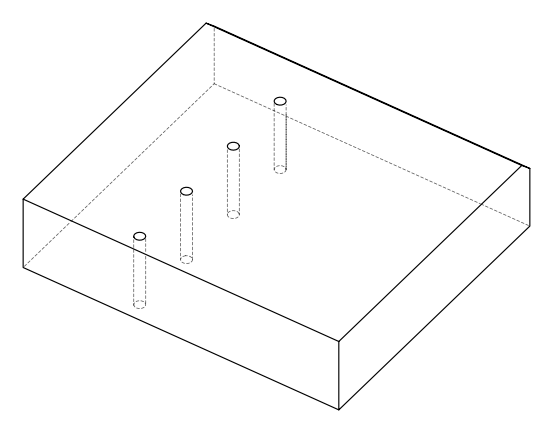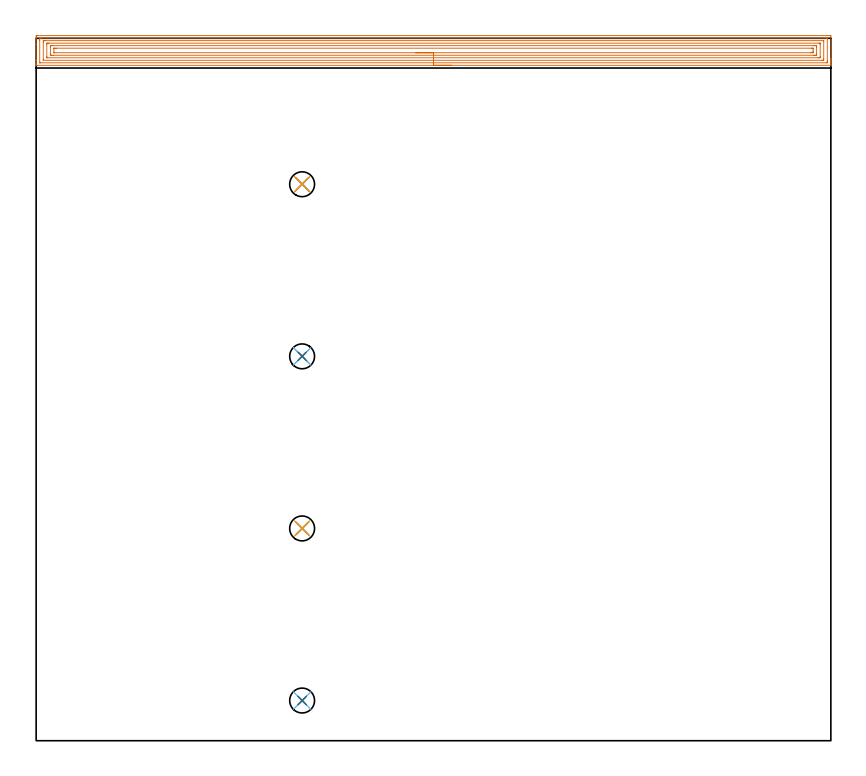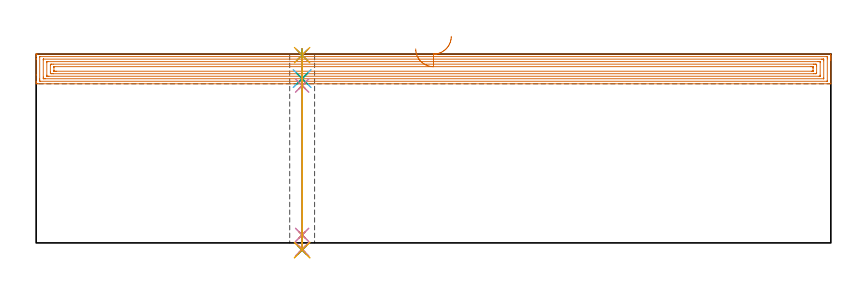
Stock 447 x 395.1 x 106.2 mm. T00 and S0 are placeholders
(PLAN: 17 operations, 13 tool changes, 26.1 min)
(1 AREA_MILL | FG_CHAMFER_SURFACE | UGT0205_001 | 21.79 min | 62331 mm3)
(2 SPOT_DRILL | STEP1HOLE | NXT0321_9005460120000 | 0.03 min | 6 mm3)
(3 SPOT_DRILL_1 | STEP1HOLE_1 | NXT0321_9005460120000 | 0.03 min | 3 mm3)
(4 SPOT_DRILL_2 | STEP1HOLE_2 | NXT0321_9005460120000 | 0.03 min | 8 mm3)
(5 SPOT_DRILL_3 | STEP1HOLE_3 | NXT0321_9005460120000 | 0.03 min | 13 mm3)
(6 DRILL_BLIND_HOLE_INTO_CENTER | STEP1HOLE | UGT0301_207 | 0.06 min | 783 mm3)
(7 GUN_DRILL_THROUGH_HOLE | STEP1HOLE | UGT0307_006 | 0.53 min | 5939 mm3)
(8 DRILL_TO_ENLARGE_THROUGH_HOLE | STEP1HOLE | NXT0301_104 | 0.45 min | 9561 mm3)
(9 DRILL_BLIND_HOLE_INTO_CENTER_1 | STEP1HOLE_1 | UGT0301_207 | 0.06 min | 788 mm3)
(10 GUN_DRILL_THROUGH_HOLE_1 | STEP1HOLE_1 | UGT0307_006 | 0.53 min | 5947 mm3)
(11 DRILL_TO_ENLARGE_THROUGH_HOLE_1 | STEP1HOLE_1 | NXT0301_104 | 0.45 min | 9564 mm3)
(12 DRILL_BLIND_HOLE_INTO_CENTER_2 | STEP1HOLE_2 | UGT0301_207 | 0.06 min | 787 mm3)
(13 GUN_DRILL_THROUGH_HOLE_2 | STEP1HOLE_2 | UGT0307_006 | 0.53 min | 5945 mm3)
(14 DRILL_TO_ENLARGE_THROUGH_HOLE_2 | STEP1HOLE_2 | NXT0301_104 | 0.45 min | 9567 mm3)
(15 DRILL_BLIND_HOLE_INTO_CENTER_3 | STEP1HOLE_3 | UGT0301_207 | 0.06 min | 781 mm3)
(16 GUN_DRILL_THROUGH_HOLE_3 | STEP1HOLE_3 | UGT0307_006 | 0.53 min | 5957 mm3)
(17 DRILL_TO_ENLARGE_THROUGH_HOLE_3 | STEP1HOLE_3 | NXT0301_104 | 0.45 min | 9562 mm3)
(TOOL UGT0205_001 | Chamfer Mill 20 x 3 x 45 deg. | D20 FL50 Z2)
(TOOL NXT0321_9005460120000 | NC Spot Drill, 142deg, 12mm, Carbide, Uncoated | D12 PA142 FL30 Z2)
(TOOL UGT0301_207 | Twist Drill 9.2 mm | D9.2 PA118 FL80 Z2)
(TOOL UGT0307_006 | Gun Drill 9 mm | D9 PA130 FL24 Z1)
(TOOL NXT0301_104 | Carbide Drill 14mm [860.1-1400-112A1-MM 2214] | D14 PA140 FL123 Z2)
(OP 1 AREA_MILL)
G17 G21 G94 G90
T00 M6
G54
G17 G0 G90 X233.5 Y379.9 S1061 M3
G43 Z116.2 H0
G94 G1 X233.462 Z115.328 F250.
X233.348 Z114.463
X233.159 Z113.611
X232.897 Z112.779
X232.563 Z111.973
X232.16 Z111.2
X231.691 Z110.464
X231.16 Z109.772
X230.571 Z109.129
X229.928 Z108.539
X229.236 Z108.008
X228.5 Z107.539
X227.726 Z107.137
X226.92 Z106.803
X226.088 Z106.54
X225.236 Z106.352
X224.371 Z106.238
X223.5 Z106.2
X0.616 Y379.901 Z106.199
X0.171 Y379.902 Z106.198
X0.17
X0.082 Y379.906 Z106.189
X0.01 Y379.91 Z106.181
X0. Y380.165 Z105.933
Y380.229 Z105.87
Y380.537 Z105.562
Y381.21 Z104.884
Y382.427 Z103.67
Y382.97 Z103.124
Y391.634 Z94.463
Y395.29 Z90.808
Y395.562 Z90.536
X0.005 Y396.17 Z89.928
X0.01 Y396.592 Z89.506
X0.185 Y396.595 Z89.503
X0.618 Y396.6 Z89.5
X446.382
X446.844 Y396.595 Z89.503
X446.99 Y396.592 Z89.506
X447. Y396.441 Z89.656
Y383.579 Z102.517
Y382.97 Z103.124
Y382.427 Z103.67
Y382.09 Z104.006
Y381.547 Z104.549
Y381.21 Z104.884
Y380.537 Z105.562
Y380.229 Z105.87
X446.999 Y379.896 Z106.194
X446.829 Y379.9 Z106.2
X223.5
Y381.315 Z104.785
X2.404
X2.297 Y381.316 Z104.784
X2.038 Y381.321 Z104.779
X2.013 Y381.322 Z104.778
X2.008 Y381.339 Z104.761
X2.003 Y381.372 Z104.728
X2.001 Y381.403 Z104.697
X2. Y393.928 Z92.172
X2.002 Y394.41 Z91.69
X2.006 Y394.802 Z91.298
X2.02 Y395.179 Z90.921
X2.404 Y395.184 Z90.916
X2.51 Y395.185 Z90.915
X444.596
X444.702
X444.962 Y395.18 Z90.92
X444.987 Y395.179 Z90.921
X444.992 Y395.161 Z90.939
X444.997 Y395.129 Z90.971
X444.999 Y395.097 Z91.003
X445. Y382.572 Z103.528
X444.998 Y382.09 Z104.01
X444.994 Y381.698 Z104.402
X444.98 Y381.321 Z104.779
X444.596 Y381.316 Z104.784
X444.49 Y381.315 Z104.785
X223.5
Y382.729 Z103.371
X4.191 Y382.73 Z103.37
X4.109 Y382.731 Z103.369
X4.045 Y382.733 Z103.367
X4.01 Y382.736 Z103.364
X4.008 Y382.783 Z103.317
X4.003 Y382.97 Z103.13
X4. Y383.158 Z102.942
Y392.838 Z93.262
X4.004 Y393.53 Z92.57
X4.008 Y393.71 Z92.39
X4.016 Y393.765 Z92.335
X4.069 Y393.767 Z92.333
X4.191 Y393.769 Z92.331
X4.839 Y393.771 Z92.329
X5.084
X442.809
X442.891 Y393.77 Z92.33
X442.956 Y393.767 Z92.333
X442.99 Y393.765 Z92.335
X442.992 Y393.717 Z92.383
X442.997 Y393.53 Z92.57
X443. Y393.342 Z92.758
Y383.662 Z102.438
X442.996 Y382.97 Z103.13
X442.992 Y382.79 Z103.31
X442.984 Y382.735 Z103.365
X442.931 Y382.733 Z103.367
X442.809 Y382.731 Z103.369
X442.161 Y382.729 Z103.371
X441.916 Y382.728 Z103.372
X223.5 Y382.729 Z103.371
Y384.143 Z101.957
X6.573 Y384.144 Z101.956
X6.135 Y384.148 Z101.952
X6.043 Y384.15 Z101.95
X6.01 Y384.153 Z101.947
X6.007 Y384.198 Z101.902
X6.004 Y384.3 Z101.8
X6. Y384.708 Z101.392
Y391.77 Z94.33
X6.005 Y392.199 Z93.901
X6.009 Y392.305 Z93.795
X6.013 Y392.35 Z93.75
X6.076 Y392.352 Z93.748
X6.276 Y392.355 Z93.745
X6.871 Y392.357 Z93.743
X7.168
X440.427
X440.865 Y392.353 Z93.747
X440.958 Y392.35 Z93.75
X440.99 Y392.347 Z93.753
X440.993 Y392.302 Z93.798
X440.996 Y392.2 Z93.9
X441. Y391.792 Z94.308
Y384.73 Z101.37
X440.995 Y384.301 Z101.799
X440.991 Y384.195 Z101.905
X440.987 Y384.15 Z101.95
X440.924 Y384.148 Z101.952
X440.724 Y384.145 Z101.955
X440.129 Y384.143 Z101.957
X439.832
X223.5
Y385.557 Z100.543
X9.551 Y385.558 Z100.542
X8.708 Y385.56 Z100.54
X8.657 Y385.563 Z100.537
X8.01 Y385.61 Z100.49
X8.001 Y386.256 Z99.844
Y390.01 Z96.09
X8.004 Y390.654 Z95.446
X8.01 Y390.89 Z95.21
X8.608 Y390.938 Z95.162
X8.657 Y390.94 Z95.16
X9.497 Y390.943 Z95.157
X9.551
X437.449
X438.291 Y390.94 Z95.16
X438.343 Y390.938 Z95.162
X438.99 Y390.89 Z95.21
X438.999 Y390.244 Z95.856
Y386.49 Z99.61
X438.996 Y385.846 Z100.254
X438.99 Y385.61 Z100.49
X438.392 Y385.562 Z100.538
X438.343 Y385.56 Z100.54
X437.503 Y385.557 Z100.543
X437.449
X223.5
Y386.971 Z99.129
X10.444 Y386.972 Z99.128
X10.04 Y386.974 Z99.126
X10.015 Y386.975 Z99.125
X10.009 Y386.978 Z99.122
X10.006 Y386.985 Z99.115
X10.002 Y387.03 Z99.07
X10. Y387.108 Z98.992
Y387.224 Z98.876
X10.001 Y389.13 Z96.97
X10.002 Y389.349 Z96.751
X10.006 Y389.458 Z96.642
X10.01 Y389.511 Z96.589
X10.019 Y389.522 Z96.578
X10.044 Y389.524 Z96.576
X10.444 Y389.527 Z96.573
X10.933 Y389.529 Z96.571
X11.337
X436.151
X436.556 Y389.527 Z96.573
X436.96 Y389.523 Z96.577
X436.981 Y389.522 Z96.578
X436.99 Y389.513 Z96.587
X436.994 Y389.47 Z96.63
X436.998 Y389.392 Z96.708
X437. Y389.276 Z96.824
Y389.13 Z96.97
Y387.813 Z98.287
X436.999 Y387.37 Z98.73
X436.998 Y387.151 Z98.949
X436.994 Y387.042 Z99.058
X436.99 Y386.989 Z99.111
X436.981 Y386.978 Z99.122
X436.956 Y386.976 Z99.124
X436.556 Y386.973 Z99.127
X436.067 Y386.971 Z99.129
X435.663
X223.5
X222.628 Z99.167
X221.763 Z99.28
X220.912 Z99.469
X220.08 Z99.732
X219.274 Z100.065
X218.5 Z100.468
X217.764 Z100.937
X217.072 Z101.468
X216.429 Z102.057
X215.839 Z102.701
X215.308 Z103.393
X214.84 Z104.129
X214.437 Z104.902
X214.103 Z105.708
X213.841 Z106.54
X213.652 Z107.392
X213.538 Z108.257
X213.5 Z109.129
G0 Z116.2
M5
M2
(OP 2 SPOT_DRILL)
G17 G21 G94 G90
T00 M6
G54
G17 G0 G90 X149.6 Y22.6 S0 M3
G43 Z116.2 H0
G94 G81 G98 Z105.597 F250. R109.2
G80
M5
M2
(OP 3 SPOT_DRILL_1)
G17 G21 G94 G90
T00 M6
G54
G17 G0 G90 X149.6 Y119.4 S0 M3
G43 Z116.2 H0
G94 G81 G98 Z105.597 F250. R109.2
G80
M5
M2
(OP 4 SPOT_DRILL_2)
G17 G21 G94 G90
T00 M6
G54
G17 G0 G90 X149.6 Y216.2 S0 M3
G43 Z116.2 H0
G94 G81 G98 Z105.597 F250. R109.2
G80
M5
M2
(OP 5 SPOT_DRILL_3)
G17 G21 G94 G90
T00 M6
G54
G17 G0 G90 X149.6 Y313. S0 M3
G43 Z116.2 H0
G94 G81 G98 Z105.597 F250. R109.2
G80
M5
M2
(OP 6 DRILL_BLIND_HOLE_INTO_CENTER)
G17 G21 G94 G90
T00 M6
G54
G17 G0 G90 X149.6 Y22.6 S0 M3
G43 Z116.2 H0
G94 G81 G98 Z92.4 F250. R108.2
G80
M5
M2
(OP 7 GUN_DRILL_THROUGH_HOLE)
G17 G21 G94 G90
T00 M6
G54
G17 G0 G90 X149.6 Y22.6 M8
G43 Z116.2 H0
Z104.029
S716 M3
G94 G1 Z88.505 F125. M26
G4 X.084
Z4.5 F250.
G4 X.084
Z-3.598 F125.
G4 X.084
M5
M9
G0 Z104.029
Z116.2
M2
(OP 8 DRILL_TO_ENLARGE_THROUGH_HOLE)
G17 G21 G94 G90
T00 M6
G54
G17 G0 G90 X149.6 Y22.6 S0 M3
G43 Z116.2 H1
G94 G73 G98 Z-4.048 F250. Q13.781 R108.2
G80
M5
M2
(OP 9 DRILL_BLIND_HOLE_INTO_CENTER_1)
G17 G21 G94 G90
T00 M6
G54
G17 G0 G90 X149.6 Y119.4 S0 M3
G43 Z116.2 H0
G94 G81 G98 Z92.4 F250. R108.2
G80
M5
M2
(OP 10 GUN_DRILL_THROUGH_HOLE_1)
G17 G21 G94 G90
T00 M6
G54
G17 G0 G90 X149.6 Y119.4 M8
G43 Z116.2 H0
Z104.029
S716 M3
G94 G1 Z88.505 F125. M26
G4 X.084
Z4.5 F250.
G4 X.084
Z-3.598 F125.
G4 X.084
M5
M9
G0 Z104.029
Z116.2
M2
(OP 11 DRILL_TO_ENLARGE_THROUGH_HOLE_1)
G17 G21 G94 G90
T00 M6
G54
G17 G0 G90 X149.6 Y119.4 S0 M3
G43 Z116.2 H1
G94 G73 G98 Z-4.048 F250. Q13.781 R108.2
G80
M5
M2
(OP 12 DRILL_BLIND_HOLE_INTO_CENTER_2)
G17 G21 G94 G90
T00 M6
G54
G17 G0 G90 X149.6 Y216.2 S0 M3
G43 Z116.2 H0
G94 G81 G98 Z92.4 F250. R108.2
G80
M5
M2
(OP 13 GUN_DRILL_THROUGH_HOLE_2)
G17 G21 G94 G90
T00 M6
G54
G17 G0 G90 X149.6 Y216.2 M8
G43 Z116.2 H0
Z104.029
S716 M3
G94 G1 Z88.505 F125. M26
G4 X.084
Z4.5 F250.
G4 X.084
Z-3.598 F125.
G4 X.084
M5
M9
G0 Z104.029
Z116.2
M2
(OP 14 DRILL_TO_ENLARGE_THROUGH_HOLE_2)
G17 G21 G94 G90
T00 M6
G54
G17 G0 G90 X149.6 Y216.2 S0 M3
G43 Z116.2 H1
G94 G73 G98 Z-4.048 F250. Q13.781 R108.2
G80
M5
M2
(OP 15 DRILL_BLIND_HOLE_INTO_CENTER_3)
G17 G21 G94 G90
T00 M6
G54
G17 G0 G90 X149.6 Y313. S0 M3
G43 Z116.2 H0
G94 G81 G98 Z92.4 F250. R108.2
G80
M5
M2
(OP 16 GUN_DRILL_THROUGH_HOLE_3)
G17 G21 G94 G90
T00 M6
G54
G17 G0 G90 X149.6 Y313. M8
G43 Z116.2 H0
Z104.029
S716 M3
G94 G1 Z88.505 F125. M26
G4 X.084
Z4.5 F250.
G4 X.084
Z-3.598 F125.
G4 X.084
M5
M9
G0 Z104.029
Z116.2
M2
(OP 17 DRILL_TO_ENLARGE_THROUGH_HOLE_3)
G17 G21 G94 G90
T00 M6
G54
G17 G0 G90 X149.6 Y313. S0 M3
G43 Z116.2 H1
G94 G73 G98 Z-4.048 F250. Q13.781 R108.2
G80
M5
M2
